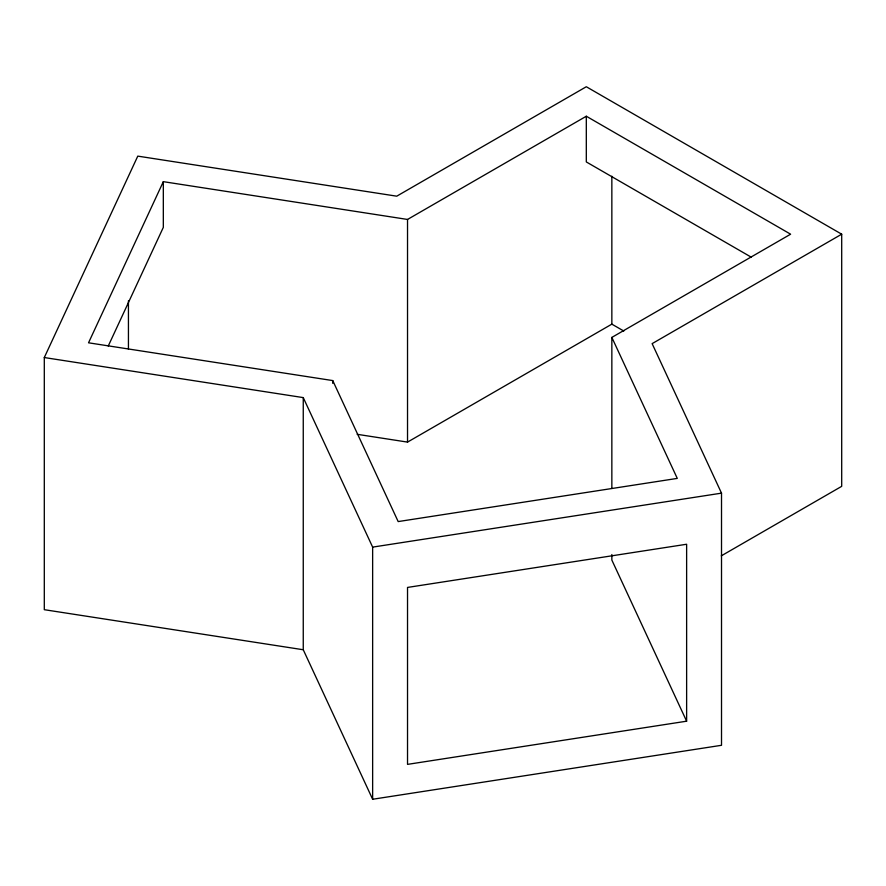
<?xml version="1.0" encoding="UTF-8"?>
<svg xmlns="http://www.w3.org/2000/svg" width="886" height="886" viewBox="0 0 886 886"><rect width="100%" height="100%" fill="white"/><g stroke="black" fill="none" stroke-linecap="round" stroke-linejoin="round"><path stroke-width="1.33" d="M841.7 234.192L652.129 343.635L721.514 493.148L721.514 745.292L372.641 799.261L303.256 649.748L44.3 609.69L44.3 357.545L137.784 156.124L396.74 196.183L586.31 86.739L841.7 234.192L841.7 486.336L721.282 555.854M163.323 181.663L88.534 342.804L332.748 380.581L398.179 521.577L677.281 478.396L611.849 337.411L790.622 234.192L586.31 116.232L407.527 219.451L163.323 181.663L163.323 227.381L108.247 346.038M357.158 434.306L407.527 442.103L611.849 324.143L623.799 331.032M44.3 357.545L303.256 397.604L372.641 547.116L721.514 493.148M686.628 721.193L407.527 764.374L407.527 587.429L686.628 544.248L686.628 721.193L611.849 560.063L611.849 554.525M751.195 257.139L586.31 161.939L586.31 116.232M611.849 176.225L611.849 324.143M611.849 337.411L611.849 488.142M407.527 219.451L407.527 442.103M372.641 547.116L372.641 799.261M332.748 380.581L332.748 383.35M303.256 397.604L303.256 649.748M128.437 300.775L128.437 349.162"/></g></svg>
